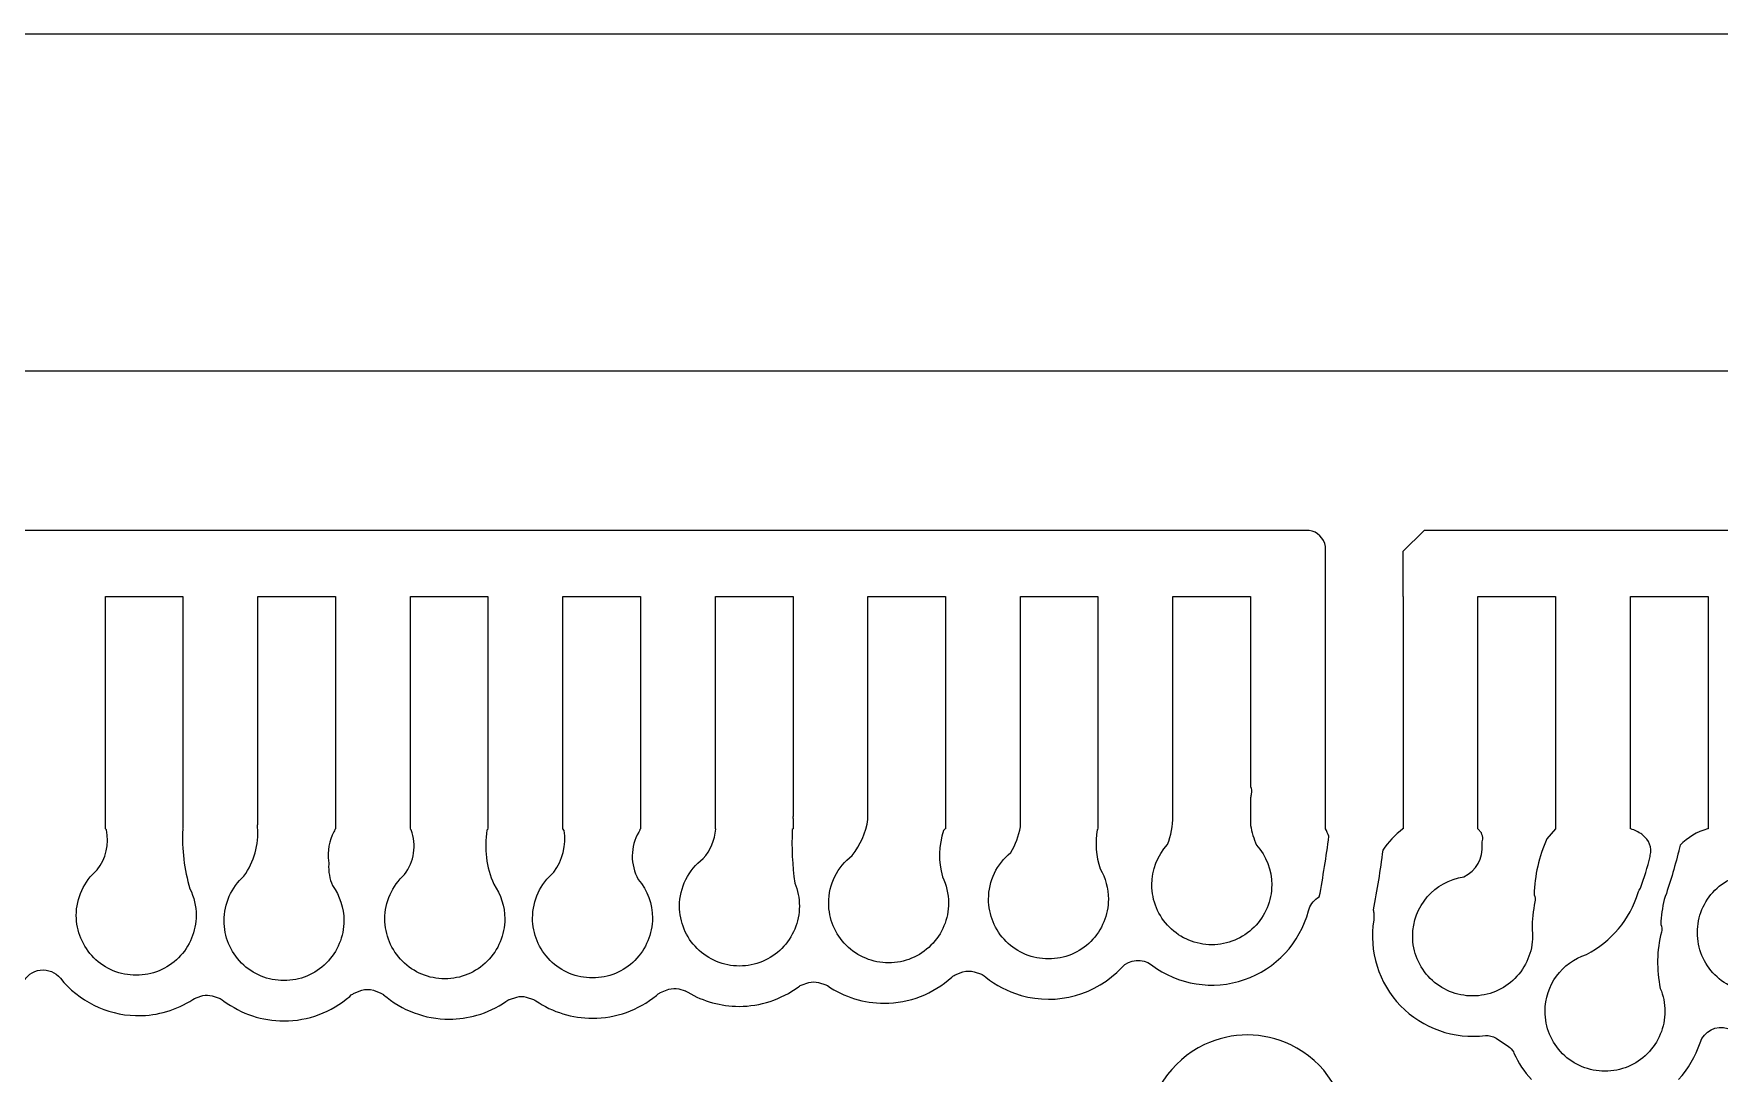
# Model space of a CAD drawing. Header units: millimetres. Extents: x 3412 to 3654, y 20 to 191.
# Drawn here: x 3489.115 to 3492.983, y 167.212 to 169.599 of the extents above; entities that cross this region are included whole.
import ezdxf

# ---------------------------------------------------------------- set-up
doc = ezdxf.new("R2010")
doc.units = ezdxf.units.MM
doc.header["$LTSCALE"] = 23.1
for name, color, linetype in [('gbr-dxf', 7, 'CONTINUOUS'), ('gbr-outline-dxf', 2, 'CONTINUOUS'), ('備註', 1, 'CONTINUOUS')]:
    doc.layers.add(name, color=color, linetype=linetype)

msp = doc.modelspace()

# ---------------------------------------------------------------- linework, layer by layer
at = {"layer": 'gbr-dxf', "linetype": 'Continuous'}
for points in [[(3486.5414, 168.8252), (3494.2423, 168.8252, -0.35684)], [(3489.0897, 167.42, -0.556737), (3489.1758, 167.4307, 0.219527), (3489.3483, 167.3449), (3489.3549, 167.3449, 0.144212), (3489.4796, 167.3817), (3489.4838, 167.3844, -0.020277), (3489.4873, 167.3861), (3489.5026, 167.3908, -0.110287), (3489.5245, 167.3904), (3489.5422, 167.3841, -0.028302), (3489.5471, 167.3815), (3489.5512, 167.3784, 0.161729), (3489.6889, 167.3327, 0.180717), (3489.8398, 167.389), (3489.8435, 167.3923, -0.038005), (3489.8499, 167.3963), (3489.8673, 167.4031, -0.136107), (3489.8941, 167.4032), (3489.9113, 167.3966, -0.034669), (3489.9172, 167.3931), (3489.9175, 167.3929, 0.180316), (3490.0681, 167.3367, 0.070147), (3490.1316, 167.3459, 0.080728), (3490.1984, 167.3771), (3490.2025, 167.38, -0.010067), (3490.204, 167.3808, -0.016517), (3490.2069, 167.3822), (3490.223, 167.3876, -0.110226), (3490.2449, 167.3876), (3490.2617, 167.382, -0.018692), (3490.265, 167.3804), (3490.2672, 167.3789, 0.150982), (3490.397, 167.3388), (3490.3973, 167.3388, 0.173984), (3490.5436, 167.3913), (3490.5476, 167.3947, -0.03416), (3490.5534, 167.3982), (3490.5723, 167.4054, -0.114175), (3490.5949, 167.4063), (3490.6093, 167.4021, -0.01276), (3490.6114, 167.4011), (3490.616, 167.3984, 0.134609), (3490.7333, 167.3662, 0.159643), (3490.8695, 167.4109), (3490.872, 167.4127, -0.021472), (3490.8758, 167.4146), (3490.8933, 167.4208, -0.113398), (3490.9158, 167.421), (3490.9323, 167.4157, -0.018638), (3490.9356, 167.4141), (3490.9363, 167.4137, 0.151321), (3491.0663, 167.3733), (3491.0666, 167.3733, 0.186776), (3491.2215, 167.4332), (3491.2226, 167.4342, -0.037793), (3491.229, 167.4382), (3491.2471, 167.4454, -0.132623), (3491.2733, 167.4457), (3491.2898, 167.4397, -0.008466), (3491.291, 167.4391, -0.026555), (3491.2955, 167.4365), (3491.2995, 167.4332, 0.097579), (3491.3782, 167.3921, -0.006938), (3491.3805, 167.3913, 0.281392), (3491.6117, 167.4556, -0.384483), (3491.6797, 167.4614, 0.53158), (3492.0404, 167.5854), (3492.0416, 167.5902, -0.184491), (3492.065, 167.6174, 0.015528), (3492.0869, 167.7566, 0.026338), (3492.0794, 167.7739), (3492.0792, 167.7739), (3492.0792, 168.3068), (3492.0792, 168.3068), (3492.0792, 168.4218, 0.318371), (3492.0418, 168.4589), (3486.5386, 168.4589, -0.359758)], [(3493.4401, 168.4589), (3492.3059, 168.4589), (3492.257, 168.4101), (3492.257, 168.3068), (3492.2572, 168.3068), (3492.2572, 167.7739), (3492.2568, 167.7739, 0.078876), (3492.2108, 167.7246, -0.014463), (3492.1886, 167.5878, -0.048874), (3492.1905, 167.5783), (3492.1905, 167.5681), (3492.1898, 167.5641, 0.501168), (3492.4462, 167.2993, -0.12738), (3492.4706, 167.2934), (3492.4994, 167.2742, -0.08412), (3492.5104, 167.2615), (3492.5118, 167.2585, 0.078807), (3492.5517, 167.1985, -0.017545)], [(3490.8572, 167.7976), (3490.8572, 167.7744), (3490.8573, 167.7739), (3490.8555, 167.7718, 0.045425), (3490.8612, 167.6492, -0.099169), (3490.8718, 167.5963, -0.414225), (3490.7343, 167.4588, -0.414225), (3490.5968, 167.5963, -0.233401), (3490.6507, 167.7054, 0.168242), (3490.6798, 167.7729), (3490.679, 167.7739), (3490.6791, 167.7742), (3490.6791, 168.3068), (3490.8572, 168.3068), (3490.8572, 167.8019)], [(3492.8895, 167.1985, 0.107609), (3492.939, 167.2828, -0.408277), (3493.0025, 167.3156, 0.074717)], [(3492.1298, 167.0728, 0.285542), (3491.9993, 167.2778, 0.225943), (3491.8014, 167.2783, 0.280845), (3491.6698, 167.0782)]]:
    msp.add_lwpolyline(points, format="xyb", dxfattribs=at)
for points in [[(3489.2123, 167.575, -0.218452), (3489.2602, 167.6792, 0.220083), (3489.2813, 167.7711), (3489.279, 167.7739), (3489.2791, 167.7742), (3489.2791, 168.3068), (3489.4571, 168.3068), (3489.4571, 167.7744), (3489.4573, 167.7739), (3489.4565, 167.773, 0.083206), (3489.4731, 167.636, -0.115507), (3489.4873, 167.575, -0.414225), (3489.3498, 167.4375, -0.414225)], [(3489.5514, 167.5628, -0.213285), (3489.5972, 167.6652, 0.178313), (3489.6284, 167.7776, -0.07911), (3489.629, 167.7862), (3489.629, 168.3067), (3489.8071, 168.3067), (3489.8071, 167.7743), (3489.8072, 167.7739), (3489.8057, 167.772, -0.050403), (3489.8036, 167.767, 0.152092), (3489.7911, 167.6996, -0.064481), (3489.7916, 167.6926, 0.112207), (3489.8002, 167.6435, -0.158158), (3489.8264, 167.5628, -0.414225), (3489.6889, 167.4253, -0.414225)], [(3489.9206, 167.5669, -0.211724), (3489.9658, 167.6688, 0.254007), (3489.9811, 167.7712), (3489.9789, 167.7738), (3489.979, 167.7742), (3489.979, 168.3067), (3490.1571, 168.3067), (3490.1571, 167.7742), (3490.1572, 167.7738), (3490.1545, 167.7707, 0.140075), (3490.1702, 167.6466, -0.155865), (3490.1956, 167.5669, -0.414225), (3490.0581, 167.4294, -0.414225)], [(3490.2595, 167.5689, -0.220892), (3490.3083, 167.6739, 0.201266), (3490.3321, 167.7701), (3490.3289, 167.7738), (3490.3291, 167.7744), (3490.3291, 168.3068), (3490.5072, 168.3068), (3490.5072, 167.7741), (3490.5072, 167.7738), (3490.5058, 167.7721, -0.060316), (3490.5032, 167.7661, 0.266093), (3490.5021, 167.6575, -0.177013), (3490.5345, 167.5689, -0.414225), (3490.397, 167.4314, -0.414225)], [(3490.9391, 167.6035, -0.233202), (3490.9929, 167.7125, 0.133895), (3491.0291, 167.7953), (3491.0291, 168.3067), (3491.2071, 168.3067), (3491.2071, 167.7738), (3491.2062, 167.7738), (3491.2025, 167.7701, 0.14723), (3491.2002, 167.6637, -0.113895), (3491.2141, 167.6035, -0.414225), (3491.0766, 167.466, -0.414225)], [(3491.306, 167.6125, -0.226251), (3491.3569, 167.7194, 0.09068), (3491.3791, 167.7781), (3491.3791, 168.3067), (3491.5571, 168.3067), (3491.5571, 167.7743), (3491.5573, 167.7738), (3491.5553, 167.7716, 0.123557), (3491.5622, 167.6818, -0.132804), (3491.581, 167.6125, -0.414225), (3491.4435, 167.475, -0.414225)], [(3491.6807, 167.6451, -0.18662), (3491.7164, 167.7376, 0.096181), (3491.7291, 167.803, -0.014275), (3491.7292, 167.8043), (3491.7292, 168.3068), (3491.9072, 168.3068), (3491.9072, 167.8711, -0.162994), (3491.909, 167.8538, 0.01279), (3491.9072, 167.8446), (3491.9072, 167.7816, 0.063349), (3491.921, 167.7364, -0.183621), (3491.9557, 167.6451, -0.414225), (3491.8182, 167.5076, -0.414225)], [(3492.2793, 167.5275, -0.371951), (3492.3968, 167.6635, 0.313708), (3492.439, 167.7377, -0.11458), (3492.4407, 167.75, 0.053757), (3492.437, 167.7646), (3492.429, 167.7738), (3492.4291, 167.7743), (3492.4291, 168.3067), (3492.6072, 168.3067), (3492.6072, 167.7741), (3492.6073, 167.7738), (3492.5872, 167.7506, 0.096629), (3492.5579, 167.6224, -0.152385), (3492.5597, 167.6061, 0.045983), (3492.5534, 167.5437, -0.029751), (3492.5543, 167.5275, -0.414225), (3492.4168, 167.39, -0.414225)], [(3492.5831, 167.3547, -0.324925), (3492.6781, 167.4855, 0.203283), (3492.7968, 167.6274, -0.105741), (3492.8024, 167.6374, 0.014636), (3492.8247, 167.7104, -0.106861), (3492.8247, 167.7131, 0.302073), (3492.8074, 167.759, -0.109432), (3492.8056, 167.7611, 0.055182), (3492.7799, 167.7738), (3492.7791, 167.7738), (3492.7791, 167.7741), (3492.779, 167.7741), (3492.7791, 167.7743), (3492.7791, 168.3067), (3492.9572, 168.3067), (3492.9572, 167.7747), (3492.9574, 167.7741), (3492.9572, 167.7741), (3492.9572, 167.7738), (3492.9563, 167.7738, 0.133415), (3492.8929, 167.736, -0.011783), (3492.8901, 167.7237, -0.011508), (3492.8899, 167.7226, -0.021251), (3492.8568, 167.6114, 0.051437), (3492.8487, 167.5544, -0.165757), (3492.8501, 167.5368, 0.11352), (3492.8476, 167.4074, -0.098682), (3492.8581, 167.3547, -0.414225), (3492.7206, 167.2172, -0.414225)], [(3492.9327, 167.5356, -0.414225), (3493.0702, 167.6731, -0.027666), (3493.0852, 167.6723, 0.069934), (3493.0973, 167.6771, -0.21714), (3493.1201, 167.679, 0.30007), (3493.156, 167.7149, -0.099942), (3493.1544, 167.7256, 0.162717), (3493.1468, 167.7533), (3493.1395, 167.7617), (3493.1391, 167.7621, -0.073188), (3493.1339, 167.7681), (3493.129, 167.7738), (3493.1292, 167.7744), (3493.1292, 168.3068), (3493.3073, 168.3068), (3493.3073, 167.774), (3493.3073, 167.7738), (3493.2984, 167.7635, -0.065164), (3493.296, 167.7569, 0.055498), (3493.2075, 167.5282, -0.398559), (3493.0702, 167.3981, -0.414225)]]:
    msp.add_lwpolyline(points, format="xyb", close=True, dxfattribs=at)
at = {"layer": 'gbr-dxf'}
msp.add_lwpolyline([(3490.8572, 167.7976, 0.038922), (3490.8572, 167.8019, 25.692725)], format="xyb", dxfattribs=at)
at = {"layer": 'gbr-outline-dxf', "linetype": 'Continuous', "const_width": 0.000025}
msp.add_lwpolyline([(3484.0686, 100.931), (3484.0686, 152.0863, -0.021814), (3484.1067, 152.9574), (3484.7306, 160.0891, 0.02121), (3484.7686, 160.9362), (3484.7686, 168.5254, -0.414218), (3485.2685, 169.0253), (3494.8657, 169.0253, -0.147965), (3495.42, 168.8577), (3495.6237, 168.722, -0.250644), (3496.0686, 167.8902), (3496.0686, 154.1059, 0.256384), (3497.4576, 151.5751), (3499.0535, 150.5592, -0.256388), (3501.3686, 146.3413), (3501.3686, 96.8738, -0.207998)], format="xyb", dxfattribs=at)
at = {"layer": '備註'}
msp.add_lwpolyline([(3483.2701, 169.5989), (3497.2745, 169.5989), (3497.2745, 162.11), (3483.2701, 162.11)], close=True, dxfattribs=at)

doc.saveas('drawing.dxf')
